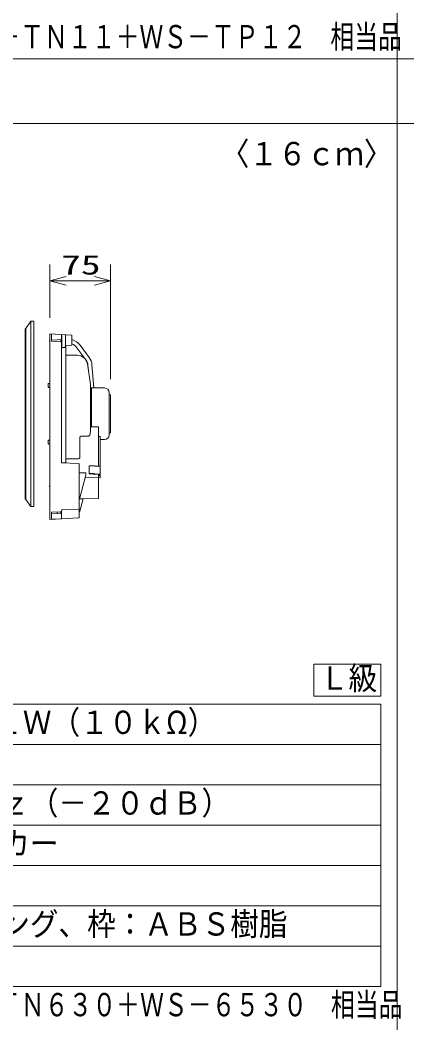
# Model space of a CAD drawing. Units: millimetres on the paper. Extents: x -401 to 401, y -280 to 280.
# Drawn here: x -46.7 to 1.2, y 0.5 to 124.8 of the extents above; entities that cross this region are included whole.
import ezdxf
from ezdxf.enums import TextEntityAlignment as Align

# ---------------------------------------------------------------- set-up
doc = ezdxf.new("R2010")
doc.units = ezdxf.units.MM
for name, color, linetype, lineweight in [('0-1_WAKU', 4, 'Continuous', 9), ('0-2_MOJI1', 7, 'Continuous', 9), ('0-4_WAKU-M', 7, 'Continuous', 9), ('0-6_GAIKEI', 4, 'Continuous', 9), ('0-7_SUNPO', 7, 'Continuous', 9)]:
    doc.layers.add(name, color=color, linetype=linetype, lineweight=lineweight)
doc.layers.add('0-8_相当品', color=4, linetype='Continuous')
doc.styles.add('ＭＳ ゴシック', font='')
doc.styles.get('ＭＳ ゴシック').set_extended_font_data('MS Gothic')

# ---------------------------------------------------------------- blocks, each defined once
blk = doc.blocks.new('_OPEN30')
at = {"layer": '0-7_SUNPO'}
blk.add_line((0, 0), (-1, 0), dxfattribs=at)
blk.add_lwpolyline([(-1, 0.2679), (0, 0), (-1, -0.2679)], dxfattribs=at)

msp = doc.modelspace()

# ---------------------------------------------------------------- linework, layer by layer
at = {"layer": '0-1_WAKU', "color": 3}
for p, q in [((-2.003, 40.006), (-127.003, 40.006)), ((-2.003, 5.006), (-2.003, 40.006)), ((-127.003, 5.006), (-2.003, 5.006))]:
    msp.add_line(p, q, dxfattribs=at)
at = {"layer": '0-1_WAKU'}
for p, q in [((-127.003, 35.006), (-2.003, 35.006)), ((-127.003, 30.006), (-2.003, 30.006)), ((-127.003, 25.006), (-2.003, 25.006)), ((-127.003, 20.006), (-2.003, 20.006)), ((-127.003, 15.006), (-2.003, 15.006)), ((-127.003, 10.006), (-2.003, 10.006))]:
    msp.add_line(p, q, dxfattribs=at)
at = {"layer": '0-2_MOJI1'}
msp.add_lwpolyline([(-10.324, 44.974), (-2.003, 44.974), (-2.003, 41.006), (-10.324, 41.006)], close=True, dxfattribs=at)
at = {"layer": '0-4_WAKU-M'}
for p, q in [((-0.003, 240.006), (-0.003, -239.994)), ((-387.003, 120.006), (386.997, 120.006)), ((-387.003, 112.006), (386.997, 112.006))]:
    msp.add_line(p, q, dxfattribs=at)
at = {"layer": '0-6_GAIKEI', "color": 7}
for p, q in [((-45.353, 87.506), (-46.003, 86.594)), ((-45.353, 87.506), (-45.003, 87.506)), ((-45.003, 87.506), (-45.003, 64.506)), ((-46.053, 86.524), (-46.003, 86.524)), ((-46.053, 65.44), (-46.053, 86.524)), ((-46.003, 86.524), (-46.003, 86.594)), ((-43.003, 85.906), (-40.32, 85.766)), ((-43.003, 85.906), (-43.003, 62.906)), ((-40.273, 85.716), (-40.273, 84.554)), ((-40.32, 84.504), (-41.073, 84.464)), ((-41.073, 84.464), (-41.073, 84.396)), ((-41.073, 84.396), (-41.038, 84.396)), ((-41.018, 83.256), (-41.018, 84.376)), ((-39.601, 83.256), (-41.018, 83.256)), ((-37.963, 79.656), (-38.366, 82.202)), ((-37.963, 79.306), (-37.963, 79.656)), ((-37.863, 79.206), (-36.233, 79.206)), ((-35.683, 73.356), (-35.683, 78.656)), ((-36.788, 72.806), (-36.788, 68.071)), ((-36.788, 72.806), (-36.233, 72.806)), ((-38.624, 68.114), (-36.788, 68.071)), ((-36.988, 68.076), (-36.988, 65.519)), ((-46.053, 65.44), (-46.003, 65.44)), ((-46.003, 65.37), (-46.003, 65.44)), ((-45.353, 64.506), (-46.003, 65.37)), ((-38.886, 65.475), (-39.309, 63.921)), ((-38.886, 65.475), (-36.988, 65.519)), ((-45.353, 64.506), (-45.003, 64.506)), ((-39.373, 63.857), (-39.373, 63.192)), ((-43.003, 62.906), (-39.468, 63.092))]:
    msp.add_line(p, q, dxfattribs=at)
at = {"layer": '0-6_GAIKEI'}
for p, q in [((-45.353, 87.506), (-45.353, 64.506)), ((-46.003, 65.44), (-46.003, 86.524)), ((-42.803, 85.021), (-42.803, 85.896)), ((-41.573, 69.925), (-41.573, 85.816)), ((-43.073, 85.056), (-43.003, 85.056)), ((-43.073, 85.056), (-43.073, 84.956)), ((-43.073, 84.956), (-43.003, 84.956)), ((-42.103, 85.172), (-42.803, 85.135)), ((-41.668, 84.961), (-42.803, 85.021)), ((-41.573, 85.196), (-42.103, 85.169)), ((-41.668, 84.961), (-41.668, 85.191)), ((-41.544, 85.733), (-41.544, 84.32)), ((-41.073, 85.71), (-41.073, 84.464)), ((-41.473, 84.22), (-41.173, 84.22)), ((-41.073, 84.396), (-41.073, 84.32)), ((-41.018, 70.004), (-41.018, 83.256)), ((-43.203, 79.33), (-43.203, 79.714)), ((-43.05, 79.77), (-43.156, 79.764)), ((-43.05, 79.275), (-43.156, 79.28)), ((-37.963, 73.918), (-37.963, 79.306)), ((-37.863, 79.206), (-37.863, 74.401)), ((-35.583, 78.406), (-35.683, 78.406)), ((-35.483, 73.706), (-35.483, 78.306)), ((-37.863, 74.401), (-36.988, 74.401)), ((-36.988, 74.401), (-36.988, 69.522)), ((-35.583, 73.606), (-35.683, 73.606)), ((-43.203, 72.299), (-43.203, 72.683)), ((-43.05, 72.738), (-43.156, 72.733)), ((-43.05, 72.243), (-43.156, 72.249)), ((-39.283, 70.616), (-39.283, 73.109)), ((-38.241, 73.245), (-39.133, 73.245)), ((-36.788, 73.206), (-36.988, 73.201)), ((-36.788, 73.206), (-36.788, 72.806)), ((-41.573, 69.937), (-41.111, 69.939)), ((-41.573, 69.925), (-39.469, 69.833)), ((-41.018, 70.422), (-39.601, 70.422)), ((-41.013, 70.034), (-41.013, 70.209)), ((-39.373, 69.733), (-39.373, 63.857)), ((-38.543, 68.702), (-39.373, 68.702)), ((-38.134, 69.554), (-37.488, 69.565)), ((-38.134, 69.554), (-38.134, 68.562)), ((-38.134, 68.633), (-37.488, 68.603)), ((-37.634, 68.539), (-38.134, 68.562)), ((-37.634, 68.539), (-37.634, 68.505)), ((-37.017, 68.477), (-37.634, 68.505)), ((-37.488, 69.565), (-37.488, 69.514)), ((-37.488, 69.514), (-36.788, 69.526)), ((-37.488, 68.603), (-37.488, 68.552)), ((-37.488, 68.552), (-36.788, 68.52)), ((-36.988, 68.076), (-36.988, 68.463)), ((-36.788, 68.448), (-36.988, 68.454)), ((-36.988, 68.448), (-36.788, 68.448)), ((-36.788, 68.414), (-36.988, 68.414)), ((-36.788, 68.374), (-36.988, 68.374)), ((-43.003, 67.056), (-43.073, 67.056)), ((-43.073, 66.956), (-43.073, 67.056)), ((-43.003, 66.956), (-43.073, 66.956)), ((-39.373, 65.463), (-38.886, 65.475)), ((-41.668, 63.851), (-42.803, 63.792)), ((-42.803, 63.792), (-42.803, 62.917)), ((-42.103, 63.64), (-42.803, 63.678)), ((-42.103, 63.829), (-42.103, 63.64)), ((-41.573, 63.616), (-42.103, 63.644)), ((-41.668, 63.621), (-41.668, 63.851)), ((-41.573, 62.996), (-41.573, 63.986)), ((-41.478, 64.086), (-39.468, 64.192)), ((-41.573, 62.996), (-42.803, 62.932))]:
    msp.add_line(p, q, dxfattribs=at)
at = {"layer": '0-6_GAIKEI', "color": 134}
for p, q in [((-38.548, 82.7), (-39.675, 84.203)), ((-39.275, 84.503), (-38.148, 83)), ((-37.795, 82.085), (-37.548, 79.206)), ((-38.237, 81.385), (-38.293, 82.042))]:
    msp.add_line(p, q, dxfattribs=at)
at = {"layer": '0-6_GAIKEI'}
msp.add_lwpolyline([(-38.543, 68.702), (-38.543, 68.412), (-39.309, 65.599)], dxfattribs=at)
for centre, radius, start, end in [((-41.173, 85.71), 0.1, 0, 87), ((-41.673, 84.862), 0.1, 0, 87), ((-41.473, 84.12), 0.1, 90, 180), ((-41.406, 84.32), 0.138, 180, 192.44342), ((-41.423, 84.315), 0.12, 192.24835, 207.26625), ((-41.448, 84.303), 0.0926, 207.22491, 221.70528), ((-41.465, 84.287), 0.0695, 221.496, 240.37218), ((-41.473, 84.273), 0.053, 240.21687, 270), ((-41.173, 84.32), 0.1, 270, 0), ((-43.153, 79.714), 0.05, 93, 180), ((-43.053, 79.82), 0.05, 273, 0), ((-43.153, 79.33), 0.05, 180, 267), ((-43.053, 79.225), 0.05, 0, 87), ((-35.583, 78.306), 0.1, 0, 90), ((-38.212, 73.428), 0.171, 323.28346, 350.86638), ((-131.632, 88.097), 94.736, 351.07595, 351.39206), ((-37.847, 74.292), 0.116, 150.13223, 180), ((-37.857, 74.298), 0.104, 119.44319, 150.58799), ((-37.863, 74.31), 0.0903, 90, 119.79088), ((-35.583, 73.706), 0.1, 270, 0), ((-43.153, 72.683), 0.05, 93, 180), ((-43.153, 72.299), 0.05, 180, 267), ((-43.053, 72.788), 0.05, 273, 0), ((-43.053, 72.193), 0.05, 0, 87), ((-38.24, 73.46), 0.214, 270, 305.47732), ((-38.224, 73.436), 0.186, 305.6324, 323.62054), ((-41.111, 70.038), 0.0997, 270, 322.83221), ((-41.106, 70.034), 0.0927, 323.23556, 0), ((-39.6, 71.75), 1.328, 269.99195, 276.04575), ((-39.473, 69.733), 0.1, 0, 87.4979), ((-39.481, 70.634), 0.205, 275.80588, 317.0986), ((-39.467, 70.618), 0.184, 317.55068, 351.18766), ((-39.459, 70.615), 0.176, 351.59354, 0), ((-41.673, 63.951), 0.1, 273, 0), ((-41.473, 63.986), 0.1, 93, 180), ((-39.473, 64.292), 0.1, 273, 0), ((-41.673, 63.076), 0.1, 273, 304.82818)]:
    msp.add_arc(centre, radius, start, end, dxfattribs=at)
at = {"layer": '0-6_GAIKEI', "color": 7}
for centre, radius, start, end in [((-40.323, 85.716), 0.05, 0, 87), ((-40.323, 84.554), 0.05, 273, 0), ((-41.038, 84.376), 0.02, 0, 90), ((-39.601, 82.006), 1.25, 8.99714, 90), ((-37.863, 79.306), 0.1, 180, 270), ((-36.233, 78.656), 0.55, 0, 90), ((-36.233, 73.356), 0.55, 270, 0), ((-39.473, 63.192), 0.1, 273, 0)]:
    msp.add_arc(centre, radius, start, end, dxfattribs=at)
at = {"layer": '0-6_GAIKEI'}
for centre, major_axis, ratio, start_param, end_param in [((-41.614, 85.733), (-0.0052, -0.0999), 0.706622, 1.6078119, 3.1415927), ((-39.133, 73.109), (0.15, 0), 0.906308, 1.5707963, 3.1415927), ((-37.018, 68.464), (0.03, -0.0012), 0.422104, 0.0162583, 1.552148), ((-39.406, 65.621), (-0.1, 0), 0.906308, 1.9105459, 2.8995758), ((-41.673, 63.076), (-0.0052, 0.0999), 0.052264, 3.1415927, 3.697096)]:
    msp.add_ellipse(centre, major_axis=major_axis, ratio=ratio, start_param=start_param, end_param=end_param, dxfattribs=at)
at = {"layer": '0-6_GAIKEI', "color": 134}
for centre, major_axis, ratio, start_param, end_param in [((-40.919, 83.437), (2.003, 0.021), 0.929135, 0.5982649, 1.2326411), ((-40.91, 83.445), (1.495, -0.024), 0.905778, 0.6120648, 1.1446423), ((-39.475, 84.353), (-0.2, -0.15), 0.324351, 2.9029801, 3.1415926), ((-39.79, 81.939), (1.502, -0.008), 0.904252, 0.0823132, 0.6013068), ((-39.787, 81.936), (1.999, 0.008), 0.93003, 0.0758132, 0.6052051), ((-38.044, 82.063), (-0.249, -0.021), 0.392728, 3.1079826, 3.1415926)]:
    msp.add_ellipse(centre, major_axis=major_axis, ratio=ratio, start_param=start_param, end_param=end_param, dxfattribs=at)
at = {"layer": '0-6_GAIKEI', "color": 7}
msp.add_ellipse((-39.406, 63.943), major_axis=(-0.1, 0), ratio=0.906308, start_param=1.9105489, end_param=2.8995758, dxfattribs=at)
at = {"layer": '0-7_SUNPO'}
for p, q in [((-43.003, 87.906), (-43.003, 94.506)), ((-35.483, 80.306), (-35.483, 94.506)), ((-41.003, 92.506), (-37.483, 92.506))]:
    msp.add_line(p, q, dxfattribs=at)

# ---------------------------------------------------------------- block references
at = {"layer": '0-7_SUNPO', "xscale": 2, "yscale": 2, "rotation": 180}
msp.add_blockref('_OPEN30', (-43.003, 92.506), dxfattribs=at)
at = {"layer": '0-7_SUNPO', "xscale": 2, "yscale": 2}
msp.add_blockref('_OPEN30', (-35.483, 92.506), dxfattribs=at)

# ---------------------------------------------------------------- texts
at = {"layer": '0-2_MOJI1', "style": 'ＭＳ ゴシック', "width": 0.9}
for s, p in [('〈１６ｃｍ〉', (-21.842, 105.946)), ('Ｌ級', (-9.563, 40.935)), ('３Ｗ（３．３ｋΩ）、１Ｗ（１０ｋΩ）', (-84.503, 35.451)), ('８５Ｈｚ ～ １５ｋＨｚ（－２０ｄＢ）', (-84.503, 25.451)), ('１６ｃｍコーンスピーカー', (-84.503, 20.451)), ('ネット：アルミパンチング、枠：ＡＢＳ樹脂', (-84.503, 10.451))]:
    msp.add_text(s, height=2.889, dxfattribs=at).set_placement(p, align=Align.BOTTOM_LEFT)
at = {"layer": '0-7_SUNPO', "style": 'ＭＳ ゴシック', "width": 1.5}
msp.add_text('75', height=2.405, dxfattribs=at).set_placement((-41.624, 92.544), align=Align.BOTTOM_LEFT)
at = {"layer": '0-8_相当品', "style": 'ＭＳ ゴシック', "width": 0.75}
for s, p in [('パナソニック：ＷＳ－ＴＮ１１＋ＷＳ－ＴＰ１２\u3000相当品', (-76.243, 120.451)), ('パナソニック：ＷＳ－ＴＮ６３０＋ＷＳ－６５３０\u3000相当品', (-79.123, 0.451))]:
    msp.add_text(s, height=2.889, dxfattribs=at).set_placement(p, align=Align.BOTTOM_LEFT)

doc.saveas('drawing.dxf')
